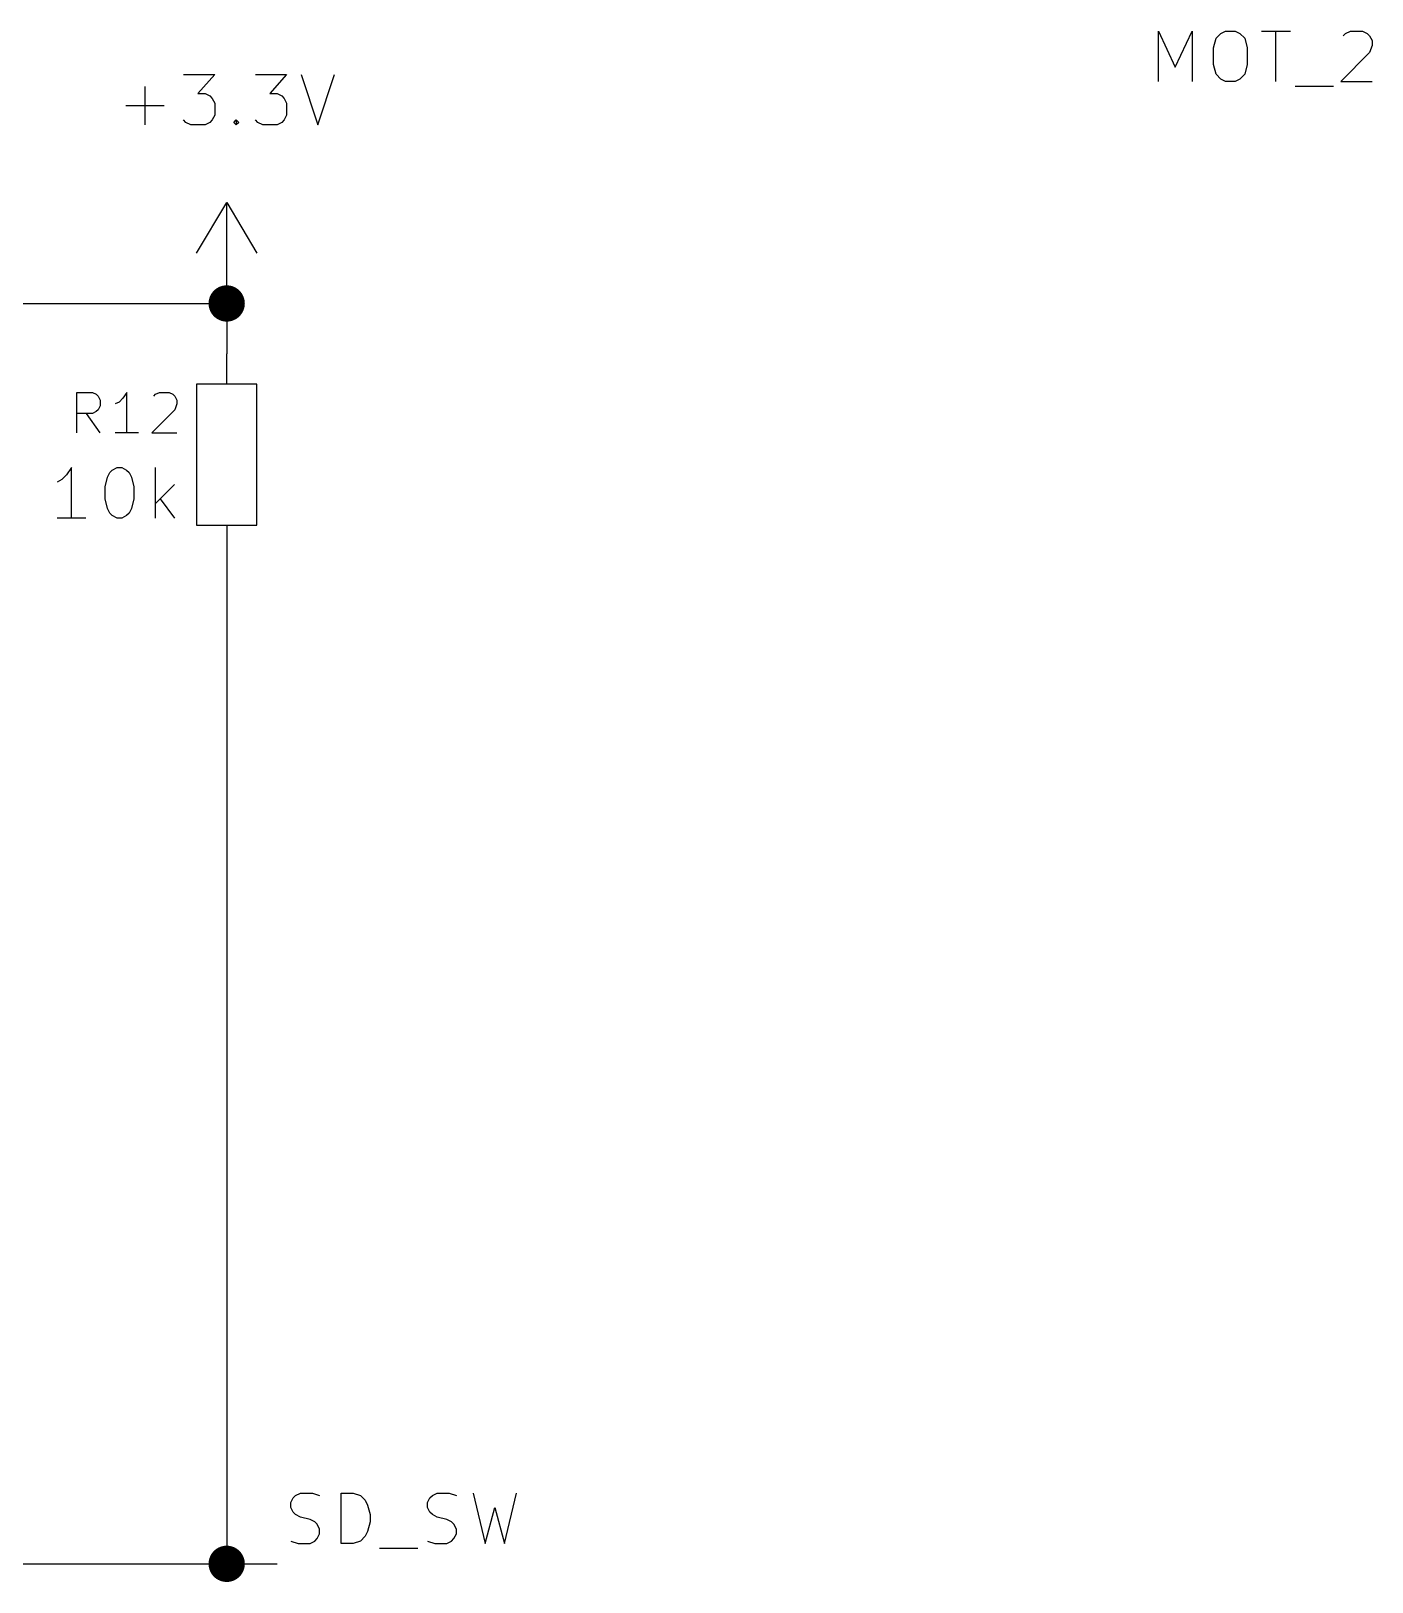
# Model space of a CAD drawing. Header units: inches. Extents: x 0.4 to 16.1, y -11.3 to -0.4.
# Drawn here: x 2.956 to 4.286, y -4.618 to -3.08 of the extents above; entities that cross this region are included whole.
import ezdxf

# ---------------------------------------------------------------- set-up
doc = ezdxf.new("R2010")
doc.units = ezdxf.units.IN
doc.header["$MEASUREMENT"] = 0
for name, color, linetype in [('GREENSIXTYFIVE', 129, 'CONTINUOUS'), ('LIGHTGREEN', 92, 'CONTINUOUS'), ('RED', 14, 'CONTINUOUS'), ('REDSIX', 19, 'CONTINUOUS')]:
    doc.layers.add(name, color=color, linetype=linetype)

msp = doc.modelspace()

# ---------------------------------------------------------------- linework, layer by layer
at = {"layer": 'GREENSIXTYFIVE', "linetype": 'CONTINUOUS'}
for p, q in [((3.069, -3.1728), (3.069, -3.1347)), ((3.1071, -3.1228), (3.1381, -3.1228)), ((3.1381, -3.1228), (3.1214, -3.1419)), ((3.1786, -3.1228), (3.2095, -3.1228)), ((3.2095, -3.1228), (3.1929, -3.1419)), ((3.2238, -3.1228), (3.2405, -3.1728)), ((3.2405, -3.1728), (3.2571, -3.1228)), ((3.1214, -3.1419), (3.1286, -3.1419)), ((3.1286, -3.1419), (3.1333, -3.1442)), ((3.1333, -3.1442), (3.1357, -3.1466)), ((3.1357, -3.1466), (3.1381, -3.1514)), ((3.1381, -3.1514), (3.1381, -3.1633)), ((3.1929, -3.1419), (3.2, -3.1419)), ((3.2, -3.1419), (3.2048, -3.1442)), ((3.2048, -3.1442), (3.2071, -3.1466)), ((3.2071, -3.1466), (3.2095, -3.1514)), ((3.2095, -3.1514), (3.2095, -3.1633)), ((3.05, -3.1538), (3.0881, -3.1538)), ((3.1095, -3.1704), (3.1071, -3.168)), ((3.1357, -3.168), (3.1333, -3.1704)), ((3.1381, -3.1633), (3.1357, -3.168)), ((3.1571, -3.1704), (3.1595, -3.168)), ((3.1595, -3.168), (3.1619, -3.1704)), ((3.1595, -3.168), (3.1595, -3.1728)), ((3.181, -3.1704), (3.1786, -3.168)), ((3.2071, -3.168), (3.2048, -3.1704)), ((3.2095, -3.1633), (3.2071, -3.168)), ((3.1143, -3.1728), (3.1095, -3.1704)), ((3.1286, -3.1728), (3.1143, -3.1728)), ((3.1333, -3.1704), (3.1286, -3.1728)), ((3.1595, -3.1728), (3.1571, -3.1704)), ((3.1619, -3.1704), (3.1595, -3.1728)), ((3.1857, -3.1728), (3.181, -3.1704)), ((3.2, -3.1728), (3.1857, -3.1728)), ((3.2048, -3.1704), (3.2, -3.1728)), ((3.0014, -3.4782), (3.0014, -3.4382)), ((3.0014, -3.4382), (3.0167, -3.4382)), ((3.0167, -3.4382), (3.0205, -3.4401)), ((3.0205, -3.4401), (3.0224, -3.4421)), ((3.0224, -3.4421), (3.0243, -3.4459)), ((3.0471, -3.444), (3.0433, -3.4478)), ((3.051, -3.4382), (3.0471, -3.444)), ((3.051, -3.4782), (3.051, -3.4382)), ((3.0776, -3.4421), (3.0795, -3.4401)), ((3.0795, -3.4401), (3.0833, -3.4382)), ((3.0833, -3.4382), (3.0929, -3.4382)), ((3.0929, -3.4382), (3.0967, -3.4401)), ((3.0967, -3.4401), (3.0986, -3.4421)), ((3.0986, -3.4421), (3.1005, -3.4459)), ((3.0167, -3.4592), (3.0014, -3.4592)), ((3.0243, -3.4782), (3.011, -3.4592)), ((3.0205, -3.4573), (3.0167, -3.4592)), ((3.0224, -3.4554), (3.0205, -3.4573)), ((3.0243, -3.4516), (3.0224, -3.4554)), ((3.0243, -3.4459), (3.0243, -3.4516)), ((3.0433, -3.4478), (3.0395, -3.4497)), ((3.0986, -3.4554), (3.0757, -3.4782)), ((3.1005, -3.4497), (3.0986, -3.4554)), ((3.1005, -3.4459), (3.1005, -3.4497)), ((3.0624, -3.4782), (3.0395, -3.4782)), ((3.0757, -3.4782), (3.1005, -3.4782)), ((2.9912, -3.5199), (2.9864, -3.5247)), ((2.996, -3.5128), (2.9912, -3.5199)), ((2.996, -3.5628), (2.996, -3.5128)), ((3.0293, -3.5319), (3.0317, -3.5223)), ((3.0317, -3.5223), (3.034, -3.5176)), ((3.034, -3.5176), (3.0364, -3.5152)), ((3.0364, -3.5152), (3.0412, -3.5128)), ((3.0412, -3.5128), (3.046, -3.5128)), ((3.046, -3.5128), (3.0507, -3.5152)), ((3.0507, -3.5152), (3.0531, -3.5176)), ((3.0531, -3.5176), (3.0555, -3.5223)), ((3.0555, -3.5223), (3.0579, -3.5319)), ((3.0793, -3.5628), (3.0793, -3.5128)), ((2.9864, -3.5247), (2.9817, -3.5271)), ((3.0293, -3.5438), (3.0293, -3.5319)), ((3.0579, -3.5319), (3.0579, -3.5438)), ((3.0983, -3.5295), (3.0793, -3.5485)), ((3.0317, -3.5533), (3.0293, -3.5438)), ((3.0579, -3.5438), (3.0555, -3.5533)), ((3.084, -3.5438), (3.0983, -3.5628)), ((3.0102, -3.5628), (2.9817, -3.5628)), ((3.034, -3.558), (3.0317, -3.5533)), ((3.0364, -3.5604), (3.034, -3.558)), ((3.0412, -3.5628), (3.0364, -3.5604)), ((3.046, -3.5628), (3.0412, -3.5628)), ((3.0507, -3.5604), (3.046, -3.5628)), ((3.0531, -3.558), (3.0507, -3.5604)), ((3.0555, -3.5533), (3.0531, -3.558))]:
    msp.add_line(p, q, dxfattribs=at)
at = {"layer": 'LIGHTGREEN', "linetype": 'CONTINUOUS'}
for p, q in [((2.9, -3.35), (3.15, -3.35)), ((3.15, -3.35), (3.15, -3.4)), ((3.15, -3.6), (3.15, -4.6)), ((1.95, -4.6), (3.15, -4.6)), ((3.15, -4.6), (3.2, -4.6))]:
    msp.add_line(p, q, dxfattribs=at)
at = {"layer": 'LIGHTGREEN', "const_width": 0.018}
for points in [[(3.141, -3.35, 1), (3.159, -3.35, 1)], [(3.141, -4.6, 1), (3.159, -4.6, 1)]]:
    msp.add_lwpolyline(points, format="xyb", close=True, dxfattribs=at)
at = {"layer": 'RED', "linetype": 'CONTINUOUS'}
for p, q in [((3.12, -3.3), (3.15, -3.25)), ((3.15, -3.25), (3.18, -3.3)), ((3.15, -3.35), (3.15, -3.25)), ((3.15, -3.43), (3.15, -3.4)), ((3.12, -3.43), (3.12, -3.57)), ((3.18, -3.43), (3.12, -3.43)), ((3.18, -3.57), (3.18, -3.43)), ((3.12, -3.57), (3.18, -3.57)), ((3.15, -3.57), (3.15, -3.6))]:
    msp.add_line(p, q, dxfattribs=at)
at = {"layer": 'REDSIX', "linetype": 'CONTINUOUS'}
for p, q in [((4.0745, -3.1298), (4.0745, -3.0798)), ((4.0745, -3.0798), (4.0911, -3.1155)), ((4.0911, -3.1155), (4.1078, -3.0798)), ((4.1078, -3.0798), (4.1078, -3.1298)), ((4.1292, -3.0965), (4.1316, -3.0869)), ((4.1316, -3.0869), (4.1364, -3.0822)), ((4.1364, -3.0822), (4.1411, -3.0798)), ((4.1411, -3.0798), (4.1506, -3.0798)), ((4.1506, -3.0798), (4.1554, -3.0822)), ((4.1554, -3.0822), (4.1602, -3.0869)), ((4.1602, -3.0869), (4.1626, -3.0965)), ((4.1768, -3.0798), (4.2054, -3.0798)), ((4.1911, -3.1298), (4.1911, -3.0798)), ((4.2578, -3.0846), (4.2602, -3.0822)), ((4.2602, -3.0822), (4.2649, -3.0798)), ((4.2649, -3.0798), (4.2768, -3.0798)), ((4.2768, -3.0798), (4.2816, -3.0822)), ((4.2816, -3.0822), (4.284, -3.0846)), ((4.284, -3.0846), (4.2864, -3.0893)), ((4.2864, -3.0893), (4.2864, -3.0941)), ((4.1292, -3.1131), (4.1292, -3.0965)), ((4.1626, -3.0965), (4.1626, -3.1131)), ((4.284, -3.1012), (4.2554, -3.1298)), ((4.2864, -3.0941), (4.284, -3.1012)), ((4.1316, -3.1227), (4.1292, -3.1131)), ((4.1626, -3.1131), (4.1602, -3.1227)), ((4.1364, -3.1274), (4.1316, -3.1227)), ((4.1411, -3.1298), (4.1364, -3.1274)), ((4.1506, -3.1298), (4.1411, -3.1298)), ((4.1554, -3.1274), (4.1506, -3.1298)), ((4.1602, -3.1227), (4.1554, -3.1274)), ((4.2102, -3.1346), (4.2483, -3.1346)), ((4.2554, -3.1298), (4.2864, -3.1298)), ((3.2136, -4.5393), (3.216, -4.5346)), ((3.216, -4.5346), (3.2184, -4.5322)), ((3.2184, -4.5322), (3.2232, -4.5298)), ((3.2232, -4.5298), (3.2351, -4.5298)), ((3.2351, -4.5298), (3.2422, -4.5322)), ((3.2636, -4.5798), (3.2636, -4.5298)), ((3.2636, -4.5298), (3.2755, -4.5298)), ((3.2755, -4.5298), (3.2827, -4.5322)), ((3.2827, -4.5322), (3.2874, -4.5369)), ((3.2874, -4.5369), (3.2898, -4.5417)), ((3.3493, -4.5393), (3.3517, -4.5346)), ((3.3517, -4.5346), (3.3541, -4.5322)), ((3.3541, -4.5322), (3.3589, -4.5298)), ((3.3589, -4.5298), (3.3708, -4.5298)), ((3.3708, -4.5298), (3.3779, -4.5322)), ((3.3946, -4.5298), (3.4065, -4.5798)), ((3.4255, -4.5798), (3.4374, -4.5298)), ((3.2136, -4.5441), (3.2136, -4.5393)), ((3.216, -4.5488), (3.2136, -4.5441)), ((3.2184, -4.5512), (3.216, -4.5488)), ((3.2232, -4.5536), (3.2184, -4.5512)), ((3.2898, -4.5417), (3.2922, -4.5512)), ((3.2922, -4.5512), (3.2922, -4.5584)), ((3.3493, -4.5441), (3.3493, -4.5393)), ((3.3517, -4.5488), (3.3493, -4.5441)), ((3.3541, -4.5512), (3.3517, -4.5488)), ((3.3589, -4.5536), (3.3541, -4.5512)), ((3.4065, -4.5798), (3.416, -4.5441)), ((3.416, -4.5441), (3.4255, -4.5798)), ((3.2327, -4.556), (3.2232, -4.5536)), ((3.2374, -4.5584), (3.2327, -4.556)), ((3.2398, -4.5608), (3.2374, -4.5584)), ((3.2422, -4.5655), (3.2398, -4.5608)), ((3.2422, -4.5703), (3.2422, -4.5655)), ((3.2898, -4.5679), (3.2874, -4.5727)), ((3.2922, -4.5584), (3.2898, -4.5679)), ((3.3684, -4.556), (3.3589, -4.5536)), ((3.3731, -4.5584), (3.3684, -4.556)), ((3.3755, -4.5608), (3.3731, -4.5584)), ((3.3779, -4.5655), (3.3755, -4.5608)), ((3.3779, -4.5703), (3.3779, -4.5655)), ((3.2136, -4.5774), (3.2208, -4.5798)), ((3.2208, -4.5798), (3.2327, -4.5798)), ((3.2327, -4.5798), (3.2374, -4.5774)), ((3.2374, -4.5774), (3.2398, -4.575)), ((3.2398, -4.575), (3.2422, -4.5703)), ((3.2755, -4.5798), (3.2636, -4.5798)), ((3.2827, -4.5774), (3.2755, -4.5798)), ((3.2874, -4.5727), (3.2827, -4.5774)), ((3.3493, -4.5774), (3.3565, -4.5798)), ((3.3565, -4.5798), (3.3684, -4.5798)), ((3.3684, -4.5798), (3.3731, -4.5774)), ((3.3731, -4.5774), (3.3755, -4.575)), ((3.3755, -4.575), (3.3779, -4.5703)), ((3.3017, -4.5846), (3.3398, -4.5846))]:
    msp.add_line(p, q, dxfattribs=at)

doc.saveas('drawing.dxf')
